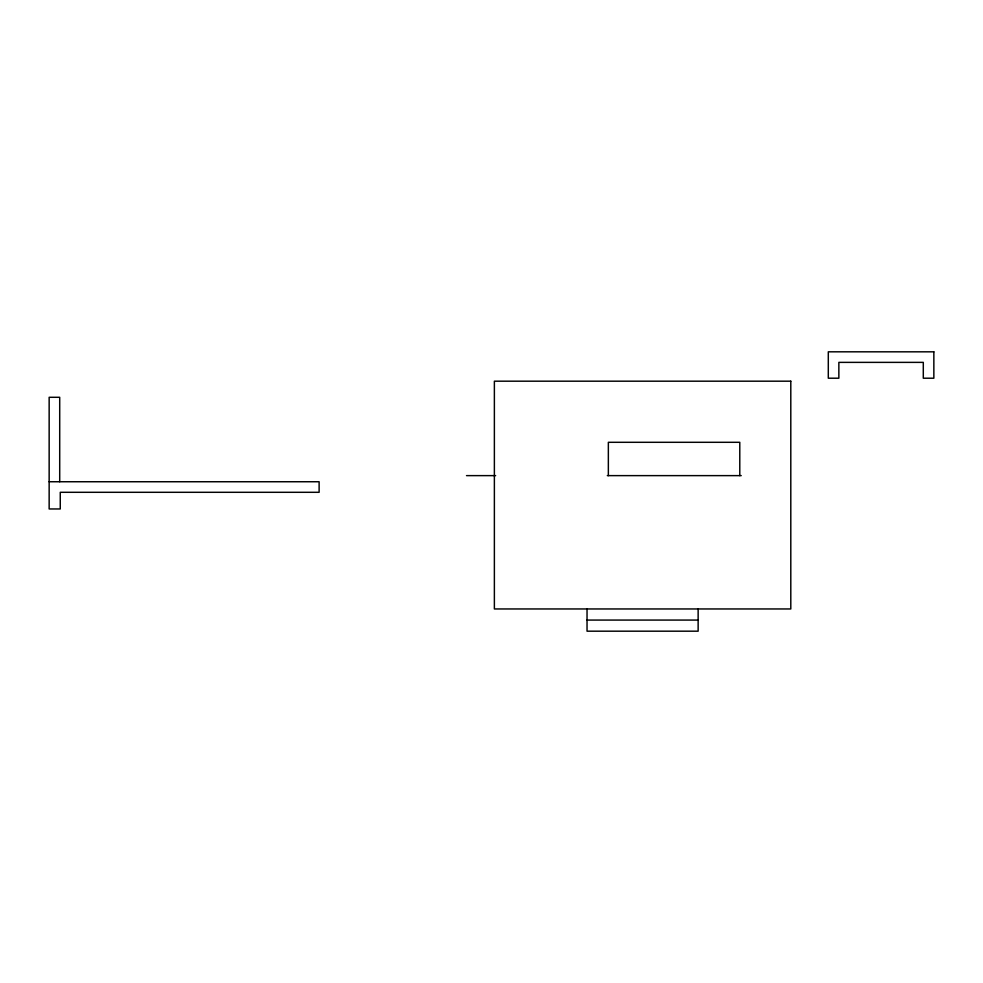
<?xml version="1.0" encoding="UTF-8"?>
<svg xmlns="http://www.w3.org/2000/svg" width="983" height="983" viewBox="0 0 983 983"><rect width="100%" height="100%" fill="white"/><g stroke="black" fill="none" stroke-linecap="round" stroke-linejoin="round"><path stroke-width="1.47" d="M466.507 475.625L495.629 475.625M607.322 475.625L741.231 475.625M49.15 481.744L319.119 481.744L319.119 492.299L60.258 492.299L60.258 508.961L49.15 508.961L49.15 397.292L59.705 397.292L59.705 481.744M587.035 620.076L698.139 620.076M739.781 475.625L739.781 442.301L608.354 442.301L608.354 475.625M698.139 608.956L698.139 631.184L587.035 631.184L587.035 608.956M933.85 351.828L828.3 351.816L828.3 378.209L838.855 378.209L838.855 362.371L923.295 362.371L923.295 378.209L933.85 378.209L933.85 351.828M790.799 381.183L494.375 381.183L494.375 608.956L790.799 608.956L790.799 381.183"/></g></svg>
